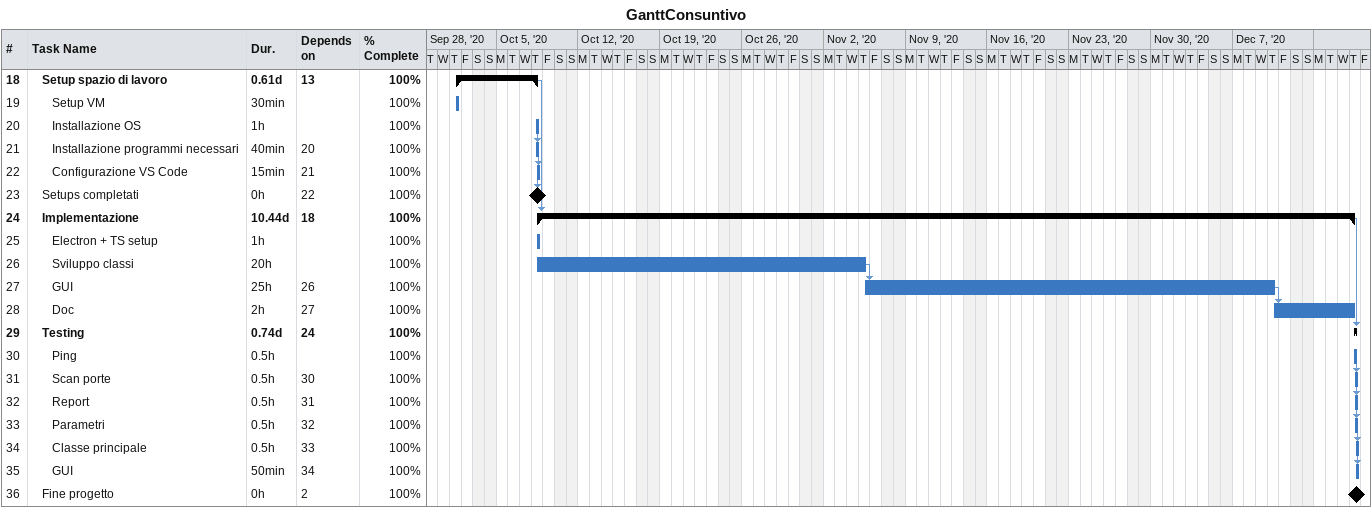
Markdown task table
GanttConsuntivo

| ID | Level | Task | Duration | Start | Finish | Predecessors | % complete |
|---|---|---|---|---|---|---|---|
| 18 | 2 | **Setup spazio di lavoro** | 0.61d | 2020-10-01 | 2020-10-08 | 13 | 100 |
| 19 | 3 | Setup VM | 30min | 2020-10-01 | 2020-10-01 |  | 100 |
| 20 | 3 | Installazione OS | 1h | 2020-10-08 | 2020-10-08 |  | 100 |
| 21 | 3 | Installazione programmi necessari | 40min | 2020-10-08 | 2020-10-08 | 20 | 100 |
| 22 | 3 | Configurazione VS Code | 15min | 2020-10-08 | 2020-10-08 | 21 | 100 |
| 23 | 2 | Setups completati | 0h | 2020-10-08 | 2020-10-08 | 22 | 100 |
| 24 | 2 | **Implementazione** | 10.44d | 2020-10-08 | 2020-12-17 | 18 | 100 |
| 25 | 3 | Electron + TS setup | 1h | 2020-10-08 | 2020-10-08 |  | 100 |
| 26 | 3 | Sviluppo classi | 20h | 2020-10-08 | 2020-11-05 |  | 100 |
| 27 | 3 | GUI | 25h | 2020-11-05 | 2020-12-10 | 26 | 100 |
| 28 | 3 | Doc | 2h | 2020-12-10 | 2020-12-17 | 27 | 100 |
| 29 | 2 | **Testing** | 0.74d | 2020-12-17 | 2020-12-17 | 24 | 100 |
| 30 | 3 | Ping | 0.5h | 2020-12-17 | 2020-12-17 |  | 100 |
| 31 | 3 | Scan porte | 0.5h | 2020-12-17 | 2020-12-17 | 30 | 100 |
| 32 | 3 | Report | 0.5h | 2020-12-17 | 2020-12-17 | 31 | 100 |
| 33 | 3 | Parametri | 0.5h | 2020-12-17 | 2020-12-17 | 32 | 100 |
| 34 | 3 | Classe principale | 0.5h | 2020-12-17 | 2020-12-17 | 33 | 100 |
| 35 | 3 | GUI | 50min | 2020-12-17 | 2020-12-17 | 34 | 100 |
| 36 | 2 | Fine progetto | 0h | 2020-12-17 | 2020-12-17 | 2 | 100 |
